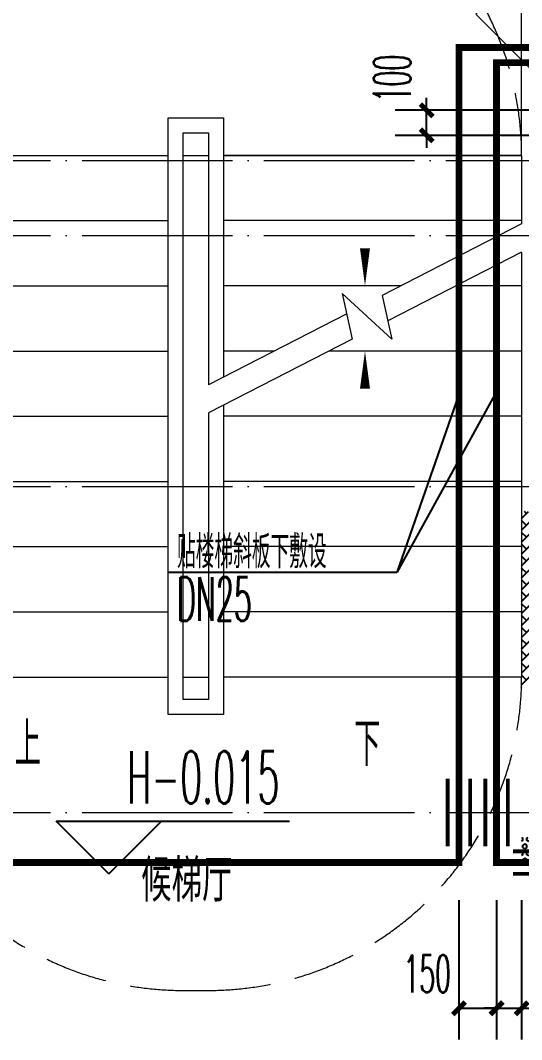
# Model space of a CAD drawing. Extents: x 27938 to 650306, y -92720 to 1524912.
# Drawn here: x 285117 to 287117, y 110800 to 114864 of the extents above; entities that cross this region are included whole.
import ezdxf

# ---------------------------------------------------------------- set-up
doc = ezdxf.new("R2010")
doc.units = 0
doc.header["$LTSCALE"] = 1000
doc.header["$MEASUREMENT"] = 0
doc.linetypes.add('DASH', pattern=[0.35, 0.25, -0.1])
doc.linetypes.add('DOTE', pattern=[2.42, 2, -0.2, 0.02, -0.2])
for name, color, linetype in [('DIM_ELEV', 3, 'Continuous'), ('DIM_SYMB', 3, 'Continuous'), ('PIPE-给水', 3, 'J1'), ('PUB_TEXT', 4, 'Continuous'), ('TWT_DIM', 3, 'Continuous'), ('TWT_LEAD', 3, 'Continuous'), ('VALVE_不分区给水', 7, 'Continuous'), ('保温', 6, 'Continuous')]:
    doc.layers.add(name, color=color, linetype=linetype)
for name, color, linetype, lineweight in [('DOTE', 19, 'DOTE', 9), ('STAIR', 2, 'Continuous', 18), ('WINDOW', 8, 'Continuous', 15)]:
    doc.layers.add(name, color=color, linetype=linetype, lineweight=lineweight)
doc.styles.add('_TCH_DIM', font='SIMPLEX.shx', dxfattribs={"width": 0.6, "oblique": 10, "bigfont": 'hztxt.shx'})
doc.styles.add('_TCH_DIM_T3', font='SIMPLEX.shx', dxfattribs={"width": 0.494118, "bigfont": 'GBCBIG.shx'})
doc.styles.add('_TWT_SERIAL', font='simplex.shx', dxfattribs={"width": 0.6, "oblique": 10, "height": 3, "bigfont": 'aadri.shx'})
doc.styles.get("Standard").update_dxf_attribs({"font": 'gbenor.shx', "bigfont": 'gbcbig.shx'})
doc.linetypes.add('J1', pattern='A,3,-0.2,["J1",Standard,S=0.25,R=0,X=-0.1,Y=-0.115],-0.35', length=3.55)
doc.dimstyles.new('_TWT_ARCH&&50', dxfattribs={"dimtxt": 148.75, "dimasz": 50, "dimexe": 125, "dimexo": 150, "dimgap": 63.125, "dimtad": 1, "dimdec": 0, "dimzin": 0, "dimdsep": 46, "dimtxsty": '_TCH_DIM_T3', "dimblk": 'ARCHTICK', "dimcen": 0.09, "dimclrt": 7, "dimazin": 2, "dimtfac": 1, "dimtdec": 0, "dimtix": 1, "dimtmove": 2, "dimatfit": 3, "dimfxl": 1, "dimtolj": 1, "dimtzin": 0, "dimarcsym": 0})

# ---------------------------------------------------------------- blocks, each defined once
blk = doc.blocks.new('FGDGDRGSDGDG')
at = {"layer": 'DOTE', "linetype": 'DOTE', "ltscale": 0.3}
for p, q in [((488182.5, 526448.5), (546982.5, 526448.5)), ((488182.5, 526148.5), (546982.5, 526148.5)), ((488182.5, 525148.5), (546982.5, 525148.5)), ((488182.5, 523848.5), (546982.5, 523848.5))]:
    blk.add_line(p, q, dxfattribs=at)
blk = doc.blocks.new('A$C263B1184')
at = {"layer": '保温', "linetype": 'ByBlock', "ltscale": 10}
h = blk.add_hatch(dxfattribs=at)
h.set_pattern_fill('AR-HBONE', color=251, scale=55)
h.set_pattern_definition([(45, (-503782.47, -516048.46), (0, 47.4157523), [100.584, -33.528]), (135, (-503758.762, -516024.753), (3e-15, 47.4157523), [100.584, -33.528])])
h.paths.add_polyline_path([(1399.9, 8300), (1399.9, 9000), (1599.9, 9000), (1599.9, 8300)])
at = {"layer": '保温', "linetype": 'Continuous', "ltscale": 10}
h = blk.add_hatch(dxfattribs=at)
h.set_pattern_fill('HEX', color=251, scale=10, angle=90, style=0)
h.set_pattern_definition([(90, (-503782.47, -517398.46), (-16.49778, 1e-15), [9.525, -19.05]), (210, (-503782.47, -517398.46), (8.24889, -14.2874966), [9.525, -19.05]), (150, (-503782.47, -517388.935), (-8.24889, -14.2874966), [9.525, -19.05])])
h.paths.add_polyline_path([(1399.9, 7600), (1399.9, 7700), (1599.9, 7700), (1599.9, 7600)])
blk = doc.blocks.new('$VALVE$00000533')
at = {"ltscale": 0.5, "const_width": 25}
for points in [[(-225, 75), (225, 75)], [(-225, -75), (225, -75)]]:
    blk.add_lwpolyline(points, dxfattribs=at)
blk = doc.blocks.new('_ArchTick')
at = {"color": 0, "linetype": 'ByBlock', "const_width": 0.4}
blk.add_lwpolyline([(-0.5, -0.5), (0.5, 0.5)], dxfattribs=at)
blk = doc.blocks.new('*D336')
at = {"layer": 'Defpoints', "color": 0}
for p in [(286737.6, 114505.9), (287416.7, 114505.9), (287416.7, 114405.9)]:
    blk.add_point(p, dxfattribs=at)
at = {"layer": 'TWT_DIM', "color": 0, "lineweight": -2}
for p, q in [((286737.6, 114505.9), (286737.6, 114555.9)), ((287266.7, 114505.9), (286612.6, 114505.9)), ((286737.6, 114405.9), (286737.6, 114505.9)), ((287266.7, 114405.9), (286612.6, 114405.9)), ((286737.6, 114405.9), (286737.6, 114355.9))]:
    blk.add_line(p, q, dxfattribs=at)
at = {"layer": 'TWT_DIM', "color": 0, "lineweight": -2, "xscale": 50, "yscale": 50, "zscale": 50}
for p, rotation in [((286737.6, 114505.9), 270), ((286737.6, 114405.9), 90)]:
    blk.add_blockref('_ArchTick', p, dxfattribs=dict(at, rotation=rotation))
at = {"layer": 'TWT_DIM', "color": 7, "insert": (286600.1, 114632.5), "char_height": 148.75, "attachment_point": 5, "rotation": 90, "style": '_TCH_DIM_T3'}
blk.add_mtext('\\A1;100', dxfattribs=at)
blk = doc.blocks.new('*D342')
at = {"layer": 'Defpoints', "color": 0}
for p in [(286866.6, 111505.9), (287016.6, 111505.9), (287016.6, 110925)]:
    blk.add_point(p, dxfattribs=at)
at = {"layer": 'TWT_DIM', "color": 0, "lineweight": -2}
for p, q in [((286866.6, 111355.9), (286866.6, 110800)), ((287016.6, 111355.9), (287016.6, 110800)), ((286866.6, 110925), (287016.6, 110925))]:
    blk.add_line(p, q, dxfattribs=at)
at = {"layer": 'TWT_DIM', "color": 0, "lineweight": -2, "xscale": 50, "yscale": 50, "zscale": 50, "rotation": 180}
blk.add_blockref('_ArchTick', (286866.6, 110925), dxfattribs=at)
at = {"layer": 'TWT_DIM', "color": 0, "lineweight": -2, "xscale": 50, "yscale": 50, "zscale": 50}
blk.add_blockref('_ArchTick', (287016.6, 110925), dxfattribs=at)
at = {"layer": 'TWT_DIM', "color": 7, "insert": (286740, 111062.5), "char_height": 148.75, "attachment_point": 5, "style": '_TCH_DIM_T3'}
blk.add_mtext('\\A1;150', dxfattribs=at)
blk = doc.blocks.new('*D343')
at = {"layer": 'Defpoints', "color": 0}
for p in [(287016.6, 111505.9), (287116.6, 111505.9), (287116.6, 110925)]:
    blk.add_point(p, dxfattribs=at)
at = {"layer": 'TWT_DIM', "color": 0, "lineweight": -2}
for p, q in [((287016.6, 111355.9), (287016.6, 110800)), ((287116.6, 111355.9), (287116.6, 110800)), ((287016.6, 110925), (286966.6, 110925)), ((287016.6, 110925), (287116.6, 110925)), ((287116.6, 110925), (287166.6, 110925))]:
    blk.add_line(p, q, dxfattribs=at)
at = {"layer": 'TWT_DIM', "color": 0, "lineweight": -2, "xscale": 50, "yscale": 50, "zscale": 50}
blk.add_blockref('_ArchTick', (287016.6, 110925), dxfattribs=at)
at = {"layer": 'TWT_DIM', "color": 0, "lineweight": -2, "xscale": 50, "yscale": 50, "zscale": 50, "rotation": 180}
blk.add_blockref('_ArchTick', (287116.6, 110925), dxfattribs=at)
at = {"layer": 'TWT_DIM', "color": 7, "insert": (287243.2, 111062.5), "char_height": 148.75, "attachment_point": 5, "style": '_TCH_DIM_T3'}
blk.add_mtext('\\A1;100', dxfattribs=at)
blk = doc.blocks.new('$DorLib2D$00000116')
at = {"color": 0}
for p, q in [((-0.5, 0), (-0.1464, 0.3536)), ((0.5, 0), (0.1464, 0.3536))]:
    blk.add_line(p, q, dxfattribs=at)
for centre, start, end in [((-0.5, 0), 0, 45), ((0.5, 0), 135, 180)]:
    blk.add_arc(centre, 0.5, start, end, dxfattribs=at)

msp = doc.modelspace()

# ---------------------------------------------------------------- hatches: boundary and pattern name
at = {"layer": 'PIPE-给水'}
for points in [[(286866.6, 114755.9), (286866.6, 114769.6), (286852.8, 114769.6)], [(286866.6, 114755.9), (286852.8, 114755.9), (286852.8, 114769.6)], [(287016.6, 114695.9), (287016.6, 114709.6), (287002.8, 114709.6)], [(287016.6, 114695.9), (287002.8, 114695.9), (287002.8, 114709.6)], [(286866.6, 111505.9), (286880.3, 111505.9), (286880.3, 111492.1)], [(286866.6, 111505.9), (286866.6, 111492.1), (286880.3, 111492.1)], [(287016.6, 111505.9), (287002.8, 111505.9), (287002.8, 111492.1)], [(287016.6, 111505.9), (287016.6, 111492.1), (287002.8, 111492.1)]]:
    msp.add_hatch(color=256, dxfattribs=at).paths.add_polyline_path(points)

# ---------------------------------------------------------------- linework, layer by layer
at = {"layer": 'DIM_ELEV', "color": 8}
for p, q in [((285469.2, 111461.7), (285259.2, 111671.7)), ((285259.2, 111671.7), (286190.1, 111671.7)), ((285469.2, 111461.7), (285679.2, 111671.7))]:
    msp.add_line(p, q, dxfattribs=at)
at = {"layer": 'DIM_SYMB', "color": 8}
for points in [[(285141.6, 112115.9, 0, 0, 0), (285141.6, 115040.9, 0, 0, 0), (286491.6, 115040.9, 0, 0, 0), (286491.6, 113805.9, 0, 40, 0), (286491.6, 113955.9, 0, 0, 0)], [(286491.6, 112115.9, 0, 0, 0), (286491.6, 113545.9, 0, 40, 0), (286491.6, 113395.9, 0, 0, 0)]]:
    msp.add_lwpolyline(points, format="xyseb", dxfattribs=at)
at = {"layer": 'PIPE-给水', "ltscale": 0.5, "const_width": 27.5}
for points in [[(287816.6, 114755.9), (286866.6, 114755.9)], [(286866.6, 114755.9), (286866.6, 111505.9)], [(287816.6, 114695.9), (287016.6, 114695.9)], [(287016.6, 114695.9), (287016.6, 111505.9)], [(286866.6, 111505.9), (284216.6, 111505.9)], [(287416.6, 111505.9), (287016.6, 111505.9)]]:
    msp.add_lwpolyline(points, dxfattribs=at)
at = {"layer": 'STAIR', "color": 8}
for p, q in [((287116.6, 114325.9), (287116.6, 115755.9)), ((285706.6, 112095.9), (285706.6, 114475.9)), ((285706.6, 114475.9), (285926.6, 114475.9)), ((285926.6, 114475.9), (285926.6, 113442.1)), ((285766.6, 112155.9), (285766.6, 114415.9)), ((285766.6, 114415.9), (285866.6, 114415.9)), ((285866.6, 114415.9), (285866.6, 113411.3)), ((284516.6, 114325.9), (285706.6, 114325.9)), ((284516.6, 114325.9), (285706.6, 114325.9)), ((285766.6, 112245.9), (285766.6, 114325.9)), ((285766.6, 114325.9), (285866.6, 114325.9)), ((285866.6, 114325.9), (285866.6, 113411.3)), ((287116.6, 114325.9), (285926.6, 114325.9)), ((285926.6, 114325.9), (287116.6, 114325.9)), ((287116.6, 114325.9), (287116.6, 114052.8)), ((284516.6, 114065.9), (285706.6, 114065.9)), ((287116.6, 114065.9), (285926.6, 114065.9)), ((287116.6, 114052.8), (286560.6, 113767.5)), ((287116.6, 113940.4), (286582.4, 113666.3)), ((287116.6, 113940.4), (287116.6, 112245.9)), ((284516.6, 113805.9), (285706.6, 113805.9)), ((286635.4, 113805.9), (285926.6, 113805.9)), ((287116.6, 113805.9), (286854.4, 113805.9)), ((286598.2, 113593), (286401, 113775.9)), ((286401, 113775.9), (286440.3, 113593.3)), ((286560.6, 113767.5), (286598.2, 113593)), ((286418.5, 113694.5), (285866.6, 113411.3)), ((286440.3, 113593.3), (285866.6, 113298.9)), ((284516.6, 113545.9), (285706.6, 113545.9)), ((286128.8, 113545.9), (285926.6, 113545.9)), ((287116.6, 113545.9), (286347.8, 113545.9)), ((285926.6, 113329.7), (285926.6, 112095.9)), ((284516.6, 113285.9), (285706.6, 113285.9)), ((285866.6, 113298.9), (285866.6, 112245.9)), ((285866.6, 113298.9), (285866.6, 112155.9)), ((287116.6, 113285.9), (285926.6, 113285.9)), ((284516.6, 113025.9), (285706.6, 113025.9)), ((287116.6, 113025.9), (285926.6, 113025.9)), ((284516.6, 112765.9), (285706.6, 112765.9)), ((287116.6, 112765.9), (285926.6, 112765.9)), ((284516.6, 112505.9), (285706.6, 112505.9)), ((287116.6, 112505.9), (285926.6, 112505.9)), ((284516.6, 112245.9), (285706.6, 112245.9)), ((285766.6, 112245.9), (285866.6, 112245.9)), ((287116.6, 112245.9), (285926.6, 112245.9)), ((285866.6, 112155.9), (285766.6, 112155.9)), ((285926.6, 112095.9), (285706.6, 112095.9))]:
    msp.add_line(p, q, dxfattribs=at)
at = {"layer": 'STAIR', "color": 8, "linetype": 'DASH'}
for points in [[(284516.6, 114325.9, -0.414214), (285766.6, 115575.9), (285866.6, 115575.9, -0.414214), (287116.6, 114325.9)], [(284516.6, 112245.9, 0.414214), (285766.6, 110995.9), (285866.6, 110995.9, 0.414214), (287116.6, 112245.9)]]:
    msp.add_lwpolyline(points, format="xyb", dxfattribs=at)
at = {"layer": 'TWT_LEAD'}
for p, q in [((287016.6, 113384.2), (286618.6, 112662.2)), ((286866.6, 113372.5), (286618.6, 112662.2)), ((286618.6, 112662.2), (285706.6, 112662.2))]:
    msp.add_line(p, q, dxfattribs=at)

# ---------------------------------------------------------------- block references
msp.add_blockref('FGDGDRGSDGDG', (-218065.9, -412142.6))
at = {"color": 8}
msp.add_blockref('A$C263B1184', (285716.6, 103905.9), dxfattribs=at)
at = {"layer": 'VALVE_不分区给水', "yscale": -0.6, "zscale": 0.6}
for p, xscale, rotation in [((286866.6, 111705.9), -0.6, 270), ((287016.6, 111705.9), -0.6, 270), ((287216.6, 111505.9, 3000), 0.6, 180)]:
    msp.add_blockref('$VALVE$00000533', p, dxfattribs=dict(at, xscale=xscale, rotation=rotation))
at = {"layer": 'WINDOW', "color": 8, "xscale": -800, "yscale": -800, "zscale": -800, "rotation": 269.9999999799187}
msp.add_blockref('$DorLib2D$00000116', (287216.6, 115005.9), dxfattribs=at)

# ---------------------------------------------------------------- texts
at = {"layer": 'DIM_ELEV', "color": 8, "style": '_TCH_DIM', "width": 0.494118}
msp.add_text('H-0.015', height=208.25, dxfattribs=at).set_placement((285541.9, 111741.7))
at = {"layer": 'DIM_SYMB', "color": 7, "style": '_TCH_DIM', "width": 0.6}
for s, p in [('上', (285093.8, 111890.8)), ('下', (286448.3, 111890.8))]:
    msp.add_text(s, height=175, dxfattribs=at).set_placement(p)
at = {"layer": 'PUB_TEXT', "color": 8}
msp.add_text('候梯厅', height=168.79, dxfattribs=at).set_placement((285598.4, 111350))
at = {"layer": 'TWT_LEAD', "color": 7, "style": '_TWT_SERIAL'}
for s, height, width, p in [('贴楼梯斜板下敷设', 130.91, 0.6, (285741.6, 112679.7)), ('DN25', 175, 0.48, (285741.6, 112469.7))]:
    msp.add_text(s, height=height, dxfattribs=dict(at, width=width)).set_placement(p)

# ---------------------------------------------------------------- dimensions: what is measured, and where the dimension line sits
at = {"layer": 'TWT_DIM'}
for base, p1, p2, angle, picture, middle in [((286737.6, 114505.9), (287416.7, 114405.9), (287416.7, 114505.9), 90, '*D336', (286600.1, 114632.5)), ((287016.6, 110925), (286866.6, 111505.9), (287016.6, 111505.9), 360, '*D342', (286740, 111062.5)), ((287116.6, 110925), (287016.6, 111505.9), (287116.6, 111505.9), 360, '*D343', (287243.2, 111062.5))]:
    dim = msp.add_linear_dim(base=base, p1=p1, p2=p2, angle=angle, dimstyle='_TWT_ARCH&&50', dxfattribs=at)
    dim.commit()
    dim.dimension.update_dxf_attribs({"geometry": picture, "text_midpoint": middle, "dimtype": 129})

doc.saveas('drawing.dxf')
